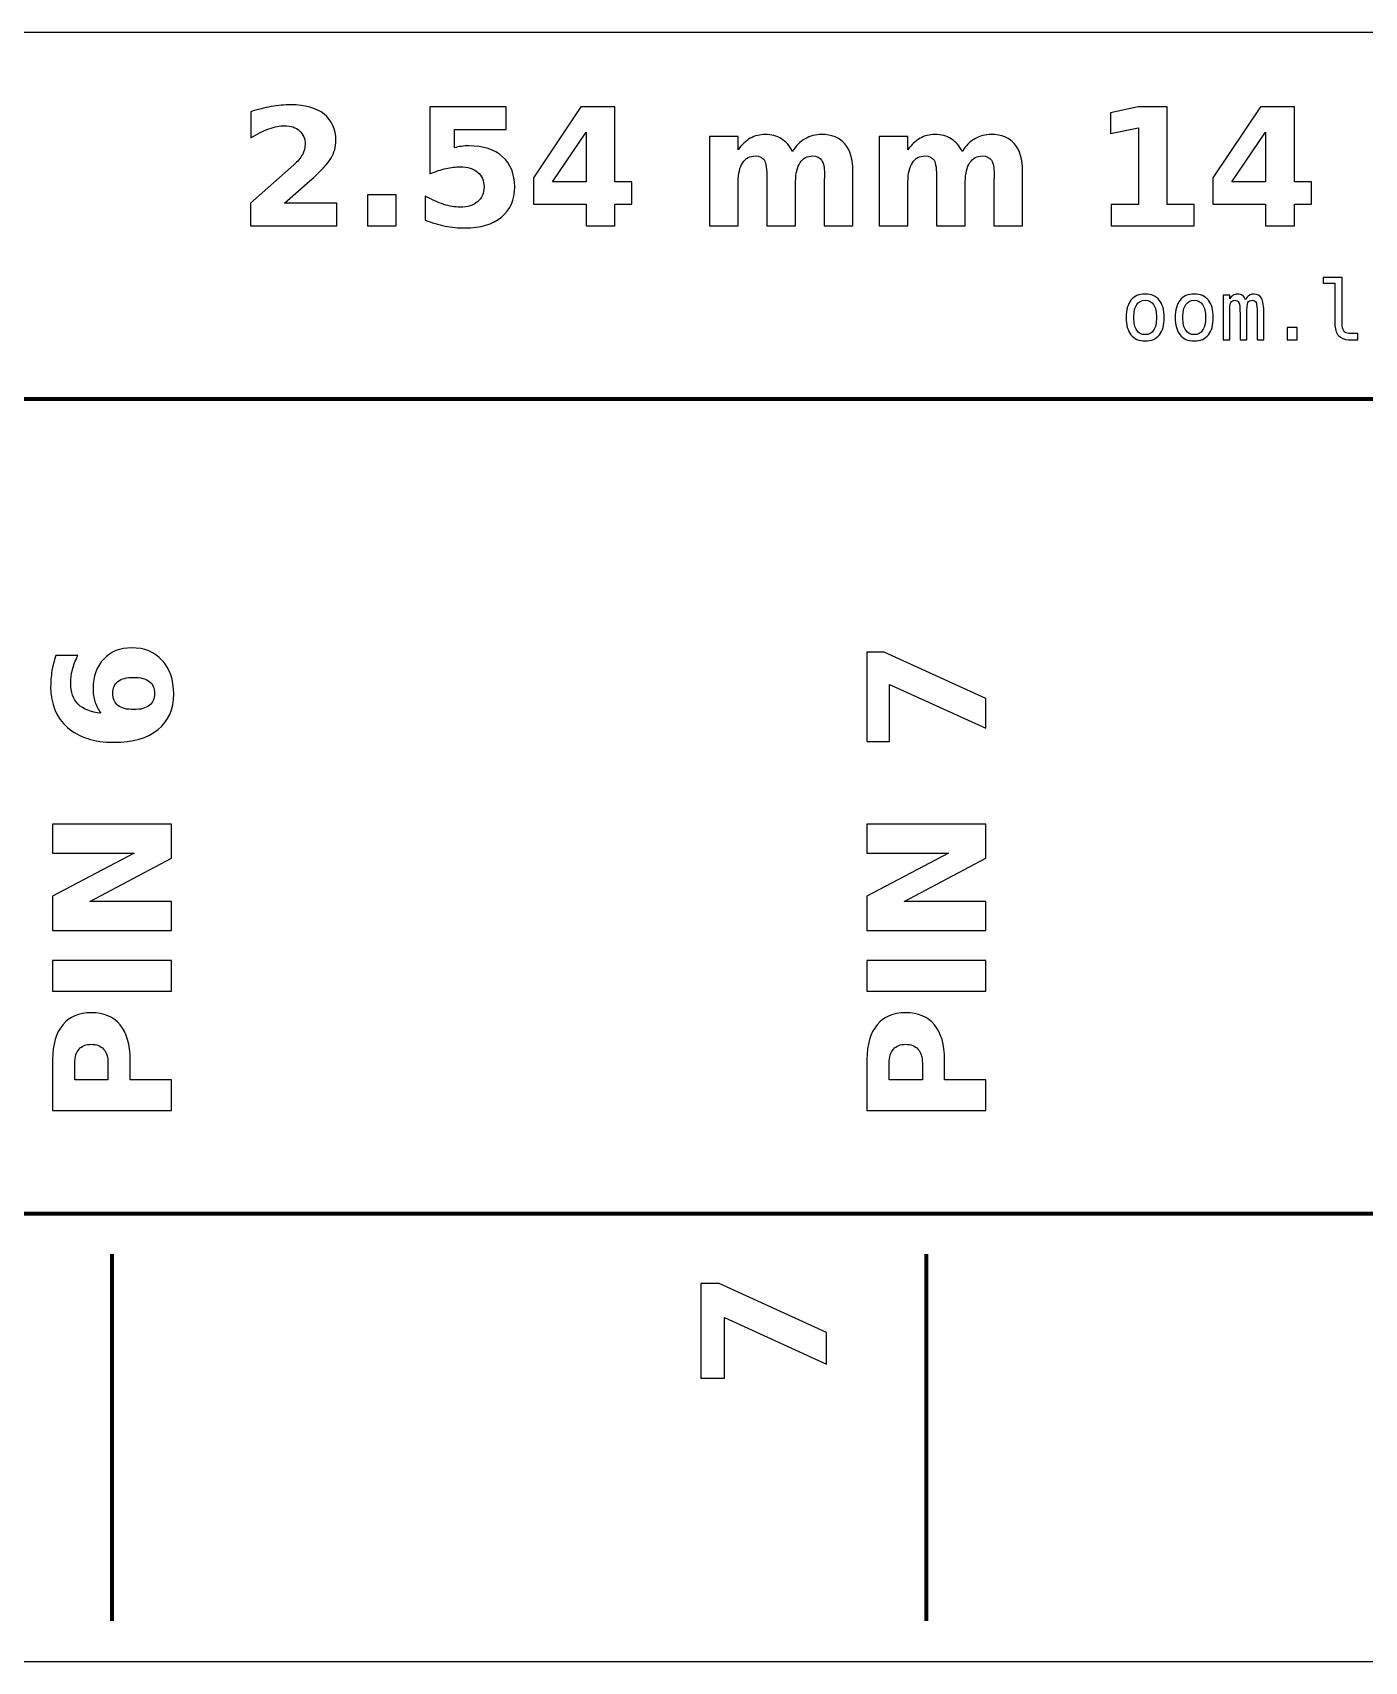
# Model space of a CAD drawing. Header units: centimetres. Extents: x -17.5 to -3.5, y -15.8 to -13.8.
# Drawn here: x -12.135 to -10.5, y -15.85 to -13.85 of the extents above; entities that cross this region are included whole.
import ezdxf

# ---------------------------------------------------------------- set-up
doc = ezdxf.new("R2010")
doc.units = ezdxf.units.CM
doc.header["$MEASUREMENT"] = 0
doc.layers.add('Layer 1', color=7, linetype='Continuous')

msp = doc.modelspace()

# ---------------------------------------------------------------- linework, layer by layer
at = {"layer": 'Layer 1', "color": 7}
msp.add_open_spline([(-17.5, -13.85), (-17.5, -13.85), (-3.5, -13.85), (-3.5, -13.85), (-3.5, -13.85), (-3.5, -13.85), (-3.5, -15.85), (-3.5, -15.85), (-3.5, -15.85), (-3.5, -15.85), (-17.5, -15.85), (-17.5, -15.85), (-17.5, -15.85), (-17.5, -15.85), (-17.5, -13.85), (-17.5, -13.85)], degree=3, knots=[0, 0, 0, 0, 0.25, 0.25, 0.25, 0.25, 0.5, 0.5, 0.5, 0.5, 0.75, 0.75, 0.75, 0.75, 1, 1, 1, 1], dxfattribs=at)
at = {"layer": 'Layer 1', "color": 250}
for points, knots in [([(-11.82584, -14.05948), (-11.82584, -14.05948), (-11.76167, -14.05948), (-11.76167, -14.05948), (-11.76167, -14.05948), (-11.76167, -14.05948), (-11.76167, -14.08711), (-11.76167, -14.08711), (-11.76167, -14.08711), (-11.76167, -14.08711), (-11.86764, -14.08711), (-11.86764, -14.08711), (-11.86764, -14.08711), (-11.86764, -14.08711), (-11.86764, -14.05948), (-11.86764, -14.05948), (-11.86764, -14.05948), (-11.86764, -14.05948), (-11.8144, -14.01251), (-11.8144, -14.01251), (-11.8144, -14.01251), (-11.80964, -14.00821), (-11.80614, -14.00401), (-11.80387, -13.99991), (-11.80387, -13.99991), (-11.80157, -13.99581), (-11.80044, -13.99154), (-11.80044, -13.98711), (-11.80044, -13.98711), (-11.80044, -13.98028), (-11.80274, -13.97478), (-11.80734, -13.97061), (-11.80734, -13.97061), (-11.8119, -13.96644), (-11.818, -13.96438), (-11.82564, -13.96438), (-11.82564, -13.96438), (-11.8315, -13.96438), (-11.8379, -13.96564), (-11.84487, -13.96814), (-11.84487, -13.96814), (-11.85184, -13.97064), (-11.8593, -13.97438), (-11.86724, -13.97931), (-11.86724, -13.97931), (-11.86724, -13.97931), (-11.86724, -13.94728), (-11.86724, -13.94728), (-11.86724, -13.94728), (-11.85877, -13.94448), (-11.8504, -13.94234), (-11.84214, -13.94088), (-11.84214, -13.94088), (-11.83387, -13.93941), (-11.82577, -13.93868), (-11.8178, -13.93868), (-11.8178, -13.93868), (-11.80037, -13.93868), (-11.7868, -13.94251), (-11.77714, -13.95021), (-11.77714, -13.95021), (-11.76747, -13.95788), (-11.76264, -13.96858), (-11.76264, -13.98234), (-11.76264, -13.98234), (-11.76264, -13.99028), (-11.7647, -13.99768), (-11.7688, -14.00454), (-11.7688, -14.00454), (-11.7729, -14.01141), (-11.78154, -14.02061), (-11.79467, -14.03214), (-11.79467, -14.03214), (-11.79467, -14.03214), (-11.82584, -14.05948), (-11.82584, -14.05948)], [0, 0, 0, 0, 0.0526316, 0.0526316, 0.0526316, 0.0526316, 0.1052632, 0.1052632, 0.1052632, 0.1052632, 0.1578947, 0.1578947, 0.1578947, 0.1578947, 0.2105263, 0.2105263, 0.2105263, 0.2105263, 0.2631579, 0.2631579, 0.2631579, 0.2631579, 0.3157895, 0.3157895, 0.3157895, 0.3157895, 0.3684211, 0.3684211, 0.3684211, 0.3684211, 0.4210526, 0.4210526, 0.4210526, 0.4210526, 0.4736842, 0.4736842, 0.4736842, 0.4736842, 0.5263158, 0.5263158, 0.5263158, 0.5263158, 0.5789474, 0.5789474, 0.5789474, 0.5789474, 0.6315789, 0.6315789, 0.6315789, 0.6315789, 0.6842105, 0.6842105, 0.6842105, 0.6842105, 0.7368421, 0.7368421, 0.7368421, 0.7368421, 0.7894737, 0.7894737, 0.7894737, 0.7894737, 0.8421053, 0.8421053, 0.8421053, 0.8421053, 0.8947368, 0.8947368, 0.8947368, 0.8947368, 0.9473684, 0.9473684, 0.9473684, 0.9473684, 1, 1, 1, 1]), ([(-11.64713, -13.94131), (-11.64713, -13.94131), (-11.55366, -13.94131), (-11.55366, -13.94131), (-11.55366, -13.94131), (-11.55366, -13.94131), (-11.55366, -13.96894), (-11.55366, -13.96894), (-11.55366, -13.96894), (-11.55366, -13.96894), (-11.61716, -13.96894), (-11.61716, -13.96894), (-11.61716, -13.96894), (-11.61716, -13.96894), (-11.61716, -13.99151), (-11.61716, -13.99151), (-11.61716, -13.99151), (-11.6143, -13.99074), (-11.61143, -13.99014), (-11.60853, -13.98971), (-11.60853, -13.98971), (-11.60563, -13.98928), (-11.6026, -13.98908), (-11.5995, -13.98908), (-11.5995, -13.98908), (-11.5817, -13.98908), (-11.56786, -13.99351), (-11.55796, -14.00241), (-11.55796, -14.00241), (-11.54806, -14.01128), (-11.54313, -14.02368), (-11.54313, -14.03954), (-11.54313, -14.03954), (-11.54313, -14.05531), (-11.54853, -14.06764), (-11.5593, -14.07658), (-11.5593, -14.07658), (-11.57006, -14.08548), (-11.58503, -14.08994), (-11.60416, -14.08994), (-11.60416, -14.08994), (-11.61243, -14.08994), (-11.62063, -14.08914), (-11.62873, -14.08754), (-11.62873, -14.08754), (-11.63683, -14.08594), (-11.6449, -14.08354), (-11.6529, -14.08028), (-11.6529, -14.08028), (-11.6529, -14.08028), (-11.6529, -14.05068), (-11.6529, -14.05068), (-11.6529, -14.05068), (-11.64496, -14.05524), (-11.63743, -14.05864), (-11.6303, -14.06091), (-11.6303, -14.06091), (-11.62316, -14.06321), (-11.61643, -14.06434), (-11.61013, -14.06434), (-11.61013, -14.06434), (-11.601, -14.06434), (-11.59383, -14.06211), (-11.5886, -14.05764), (-11.5886, -14.05764), (-11.58336, -14.05321), (-11.58073, -14.04718), (-11.58073, -14.03954), (-11.58073, -14.03954), (-11.58073, -14.03188), (-11.58336, -14.02584), (-11.5886, -14.02141), (-11.5886, -14.02141), (-11.59383, -14.01698), (-11.601, -14.01478), (-11.61013, -14.01478), (-11.61013, -14.01478), (-11.61553, -14.01478), (-11.6213, -14.01548), (-11.6274, -14.01688), (-11.6274, -14.01688), (-11.63353, -14.01828), (-11.6401, -14.02044), (-11.64713, -14.02338), (-11.64713, -14.02338), (-11.64713, -14.02338), (-11.64713, -13.94131), (-11.64713, -13.94131)], [0, 0, 0, 0, 0.0454545, 0.0454545, 0.0454545, 0.0454545, 0.0909091, 0.0909091, 0.0909091, 0.0909091, 0.1363636, 0.1363636, 0.1363636, 0.1363636, 0.1818182, 0.1818182, 0.1818182, 0.1818182, 0.2272727, 0.2272727, 0.2272727, 0.2272727, 0.2727273, 0.2727273, 0.2727273, 0.2727273, 0.3181818, 0.3181818, 0.3181818, 0.3181818, 0.3636364, 0.3636364, 0.3636364, 0.3636364, 0.4090909, 0.4090909, 0.4090909, 0.4090909, 0.4545455, 0.4545455, 0.4545455, 0.4545455, 0.5, 0.5, 0.5, 0.5, 0.5454545, 0.5454545, 0.5454545, 0.5454545, 0.5909091, 0.5909091, 0.5909091, 0.5909091, 0.6363636, 0.6363636, 0.6363636, 0.6363636, 0.6818182, 0.6818182, 0.6818182, 0.6818182, 0.7272727, 0.7272727, 0.7272727, 0.7272727, 0.7727273, 0.7727273, 0.7727273, 0.7727273, 0.8181818, 0.8181818, 0.8181818, 0.8181818, 0.8636364, 0.8636364, 0.8636364, 0.8636364, 0.9090909, 0.9090909, 0.9090909, 0.9090909, 0.9545455, 0.9545455, 0.9545455, 0.9545455, 1, 1, 1, 1]), ([(-11.46176, -13.94131), (-11.46176, -13.94131), (-11.41996, -13.94131), (-11.41996, -13.94131), (-11.41996, -13.94131), (-11.41996, -13.94131), (-11.41996, -14.03331), (-11.41996, -14.03331), (-11.41996, -14.03331), (-11.41996, -14.03331), (-11.39916, -14.03331), (-11.39916, -14.03331), (-11.39916, -14.03331), (-11.39916, -14.03331), (-11.39916, -14.06054), (-11.39916, -14.06054), (-11.39916, -14.06054), (-11.39916, -14.06054), (-11.41996, -14.06054), (-11.41996, -14.06054), (-11.41996, -14.06054), (-11.41996, -14.06054), (-11.41996, -14.08711), (-11.41996, -14.08711), (-11.41996, -14.08711), (-11.41996, -14.08711), (-11.45549, -14.08711), (-11.45549, -14.08711), (-11.45549, -14.08711), (-11.45549, -14.08711), (-11.45549, -14.06054), (-11.45549, -14.06054), (-11.45549, -14.06054), (-11.45549, -14.06054), (-11.52016, -14.06054), (-11.52016, -14.06054), (-11.52016, -14.06054), (-11.52016, -14.06054), (-11.52016, -14.02831), (-11.52016, -14.02831), (-11.52016, -14.02831), (-11.52016, -14.02831), (-11.46176, -13.94131), (-11.46176, -13.94131)], [0, 0, 0, 0, 0.0909091, 0.0909091, 0.0909091, 0.0909091, 0.1818182, 0.1818182, 0.1818182, 0.1818182, 0.2727273, 0.2727273, 0.2727273, 0.2727273, 0.3636364, 0.3636364, 0.3636364, 0.3636364, 0.4545455, 0.4545455, 0.4545455, 0.4545455, 0.5454545, 0.5454545, 0.5454545, 0.5454545, 0.6363636, 0.6363636, 0.6363636, 0.6363636, 0.7272727, 0.7272727, 0.7272727, 0.7272727, 0.8181818, 0.8181818, 0.8181818, 0.8181818, 0.9090909, 0.9090909, 0.9090909, 0.9090909, 1, 1, 1, 1]), ([(-10.8105, -14.06114), (-10.8105, -14.06114), (-10.7773, -14.06114), (-10.7773, -14.06114), (-10.7773, -14.06114), (-10.7773, -14.06114), (-10.7773, -13.96691), (-10.7773, -13.96691), (-10.7773, -13.96691), (-10.7773, -13.96691), (-10.81136, -13.97394), (-10.81136, -13.97394), (-10.81136, -13.97394), (-10.81136, -13.97394), (-10.81136, -13.94834), (-10.81136, -13.94834), (-10.81136, -13.94834), (-10.81136, -13.94834), (-10.7775, -13.94131), (-10.7775, -13.94131), (-10.7775, -13.94131), (-10.7775, -13.94131), (-10.74176, -13.94131), (-10.74176, -13.94131), (-10.74176, -13.94131), (-10.74176, -13.94131), (-10.74176, -14.06114), (-10.74176, -14.06114), (-10.74176, -14.06114), (-10.74176, -14.06114), (-10.70856, -14.06114), (-10.70856, -14.06114), (-10.70856, -14.06114), (-10.70856, -14.06114), (-10.70856, -14.08711), (-10.70856, -14.08711), (-10.70856, -14.08711), (-10.70856, -14.08711), (-10.8105, -14.08711), (-10.8105, -14.08711), (-10.8105, -14.08711), (-10.8105, -14.08711), (-10.8105, -14.06114), (-10.8105, -14.06114)], [0, 0, 0, 0, 0.0909091, 0.0909091, 0.0909091, 0.0909091, 0.1818182, 0.1818182, 0.1818182, 0.1818182, 0.2727273, 0.2727273, 0.2727273, 0.2727273, 0.3636364, 0.3636364, 0.3636364, 0.3636364, 0.4545455, 0.4545455, 0.4545455, 0.4545455, 0.5454545, 0.5454545, 0.5454545, 0.5454545, 0.6363636, 0.6363636, 0.6363636, 0.6363636, 0.7272727, 0.7272727, 0.7272727, 0.7272727, 0.8181818, 0.8181818, 0.8181818, 0.8181818, 0.9090909, 0.9090909, 0.9090909, 0.9090909, 1, 1, 1, 1]), ([(-10.62736, -13.94131), (-10.62736, -13.94131), (-10.58556, -13.94131), (-10.58556, -13.94131), (-10.58556, -13.94131), (-10.58556, -13.94131), (-10.58556, -14.03331), (-10.58556, -14.03331), (-10.58556, -14.03331), (-10.58556, -14.03331), (-10.56476, -14.03331), (-10.56476, -14.03331), (-10.56476, -14.03331), (-10.56476, -14.03331), (-10.56476, -14.06054), (-10.56476, -14.06054), (-10.56476, -14.06054), (-10.56476, -14.06054), (-10.58556, -14.06054), (-10.58556, -14.06054), (-10.58556, -14.06054), (-10.58556, -14.06054), (-10.58556, -14.08711), (-10.58556, -14.08711), (-10.58556, -14.08711), (-10.58556, -14.08711), (-10.62109, -14.08711), (-10.62109, -14.08711), (-10.62109, -14.08711), (-10.62109, -14.08711), (-10.62109, -14.06054), (-10.62109, -14.06054), (-10.62109, -14.06054), (-10.62109, -14.06054), (-10.68576, -14.06054), (-10.68576, -14.06054), (-10.68576, -14.06054), (-10.68576, -14.06054), (-10.68576, -14.02831), (-10.68576, -14.02831), (-10.68576, -14.02831), (-10.68576, -14.02831), (-10.62736, -13.94131), (-10.62736, -13.94131)], [0, 0, 0, 0, 0.0909091, 0.0909091, 0.0909091, 0.0909091, 0.1818182, 0.1818182, 0.1818182, 0.1818182, 0.2727273, 0.2727273, 0.2727273, 0.2727273, 0.3636364, 0.3636364, 0.3636364, 0.3636364, 0.4545455, 0.4545455, 0.4545455, 0.4545455, 0.5454545, 0.5454545, 0.5454545, 0.5454545, 0.6363636, 0.6363636, 0.6363636, 0.6363636, 0.7272727, 0.7272727, 0.7272727, 0.7272727, 0.8181818, 0.8181818, 0.8181818, 0.8181818, 0.9090909, 0.9090909, 0.9090909, 0.9090909, 1, 1, 1, 1]), ([(-11.45549, -13.97228), (-11.45549, -13.97228), (-11.49673, -14.03331), (-11.49673, -14.03331), (-11.49673, -14.03331), (-11.49673, -14.03331), (-11.45549, -14.03331), (-11.45549, -14.03331), (-11.45549, -14.03331), (-11.45549, -14.03331), (-11.45549, -13.97228), (-11.45549, -13.97228)], [0, 0, 0, 0, 0.3333333, 0.3333333, 0.3333333, 0.3333333, 0.6666667, 0.6666667, 0.6666667, 0.6666667, 1, 1, 1, 1]), ([(-11.20219, -13.99591), (-11.19776, -13.98914), (-11.19253, -13.98398), (-11.18643, -13.98044), (-11.18643, -13.98044), (-11.18033, -13.97688), (-11.17366, -13.97511), (-11.16636, -13.97511), (-11.16636, -13.97511), (-11.15379, -13.97511), (-11.14423, -13.97898), (-11.13766, -13.98674), (-11.13766, -13.98674), (-11.13109, -13.99448), (-11.12779, -14.00574), (-11.12779, -14.02051), (-11.12779, -14.02051), (-11.12779, -14.02051), (-11.12779, -14.08711), (-11.12779, -14.08711), (-11.12779, -14.08711), (-11.12779, -14.08711), (-11.16296, -14.08711), (-11.16296, -14.08711), (-11.16296, -14.08711), (-11.16296, -14.08711), (-11.16296, -14.03008), (-11.16296, -14.03008), (-11.16296, -14.03008), (-11.16289, -14.02924), (-11.16286, -14.02838), (-11.16283, -14.02744), (-11.16283, -14.02744), (-11.16279, -14.02654), (-11.16276, -14.02524), (-11.16276, -14.02354), (-11.16276, -14.02354), (-11.16276, -14.01581), (-11.16389, -14.01018), (-11.16619, -14.00671), (-11.16619, -14.00671), (-11.16846, -14.00321), (-11.17213, -14.00148), (-11.17719, -14.00148), (-11.17719, -14.00148), (-11.18386, -14.00148), (-11.18896, -14.00421), (-11.19259, -14.00968), (-11.19259, -14.00968), (-11.19619, -14.01514), (-11.19806, -14.02304), (-11.19819, -14.03341), (-11.19819, -14.03341), (-11.19819, -14.03341), (-11.19819, -14.08711), (-11.19819, -14.08711), (-11.19819, -14.08711), (-11.19819, -14.08711), (-11.23336, -14.08711), (-11.23336, -14.08711), (-11.23336, -14.08711), (-11.23336, -14.08711), (-11.23336, -14.03008), (-11.23336, -14.03008), (-11.23336, -14.03008), (-11.23336, -14.01798), (-11.23439, -14.01018), (-11.23649, -14.00671), (-11.23649, -14.00671), (-11.23856, -14.00321), (-11.24226, -14.00148), (-11.24759, -14.00148), (-11.24759, -14.00148), (-11.25433, -14.00148), (-11.25949, -14.00424), (-11.26313, -14.00974), (-11.26313, -14.00974), (-11.26676, -14.01524), (-11.26859, -14.02308), (-11.26859, -14.03331), (-11.26859, -14.03331), (-11.26859, -14.03331), (-11.26859, -14.08711), (-11.26859, -14.08711), (-11.26859, -14.08711), (-11.26859, -14.08711), (-11.30376, -14.08711), (-11.30376, -14.08711), (-11.30376, -14.08711), (-11.30376, -14.08711), (-11.30376, -13.97774), (-11.30376, -13.97774), (-11.30376, -13.97774), (-11.30376, -13.97774), (-11.26859, -13.97774), (-11.26859, -13.97774), (-11.26859, -13.97774), (-11.26859, -13.97774), (-11.26859, -13.99378), (-11.26859, -13.99378), (-11.26859, -13.99378), (-11.26429, -13.98758), (-11.25936, -13.98294), (-11.25379, -13.97981), (-11.25379, -13.97981), (-11.24823, -13.97668), (-11.24209, -13.97511), (-11.23539, -13.97511), (-11.23539, -13.97511), (-11.22786, -13.97511), (-11.22116, -13.97694), (-11.21539, -13.98058), (-11.21539, -13.98058), (-11.20959, -13.98424), (-11.20519, -13.98934), (-11.20219, -13.99591)], [0, 0, 0, 0, 0.0344828, 0.0344828, 0.0344828, 0.0344828, 0.0689655, 0.0689655, 0.0689655, 0.0689655, 0.1034483, 0.1034483, 0.1034483, 0.1034483, 0.137931, 0.137931, 0.137931, 0.137931, 0.1724138, 0.1724138, 0.1724138, 0.1724138, 0.2068966, 0.2068966, 0.2068966, 0.2068966, 0.2413793, 0.2413793, 0.2413793, 0.2413793, 0.2758621, 0.2758621, 0.2758621, 0.2758621, 0.3103448, 0.3103448, 0.3103448, 0.3103448, 0.3448276, 0.3448276, 0.3448276, 0.3448276, 0.3793103, 0.3793103, 0.3793103, 0.3793103, 0.4137931, 0.4137931, 0.4137931, 0.4137931, 0.4482759, 0.4482759, 0.4482759, 0.4482759, 0.4827586, 0.4827586, 0.4827586, 0.4827586, 0.5172414, 0.5172414, 0.5172414, 0.5172414, 0.5517241, 0.5517241, 0.5517241, 0.5517241, 0.5862069, 0.5862069, 0.5862069, 0.5862069, 0.6206897, 0.6206897, 0.6206897, 0.6206897, 0.6551724, 0.6551724, 0.6551724, 0.6551724, 0.6896552, 0.6896552, 0.6896552, 0.6896552, 0.7241379, 0.7241379, 0.7241379, 0.7241379, 0.7586207, 0.7586207, 0.7586207, 0.7586207, 0.7931034, 0.7931034, 0.7931034, 0.7931034, 0.8275862, 0.8275862, 0.8275862, 0.8275862, 0.862069, 0.862069, 0.862069, 0.862069, 0.8965517, 0.8965517, 0.8965517, 0.8965517, 0.9310345, 0.9310345, 0.9310345, 0.9310345, 0.9655172, 0.9655172, 0.9655172, 0.9655172, 1, 1, 1, 1]), ([(-10.99379, -13.99591), (-10.98936, -13.98914), (-10.98413, -13.98398), (-10.97803, -13.98044), (-10.97803, -13.98044), (-10.97193, -13.97688), (-10.96526, -13.97511), (-10.95796, -13.97511), (-10.95796, -13.97511), (-10.94539, -13.97511), (-10.93583, -13.97898), (-10.92926, -13.98674), (-10.92926, -13.98674), (-10.92269, -13.99448), (-10.91939, -14.00574), (-10.91939, -14.02051), (-10.91939, -14.02051), (-10.91939, -14.02051), (-10.91939, -14.08711), (-10.91939, -14.08711), (-10.91939, -14.08711), (-10.91939, -14.08711), (-10.95456, -14.08711), (-10.95456, -14.08711), (-10.95456, -14.08711), (-10.95456, -14.08711), (-10.95456, -14.03008), (-10.95456, -14.03008), (-10.95456, -14.03008), (-10.95449, -14.02924), (-10.95446, -14.02838), (-10.95443, -14.02744), (-10.95443, -14.02744), (-10.95439, -14.02654), (-10.95436, -14.02524), (-10.95436, -14.02354), (-10.95436, -14.02354), (-10.95436, -14.01581), (-10.95549, -14.01018), (-10.95779, -14.00671), (-10.95779, -14.00671), (-10.96006, -14.00321), (-10.96373, -14.00148), (-10.96879, -14.00148), (-10.96879, -14.00148), (-10.97546, -14.00148), (-10.98056, -14.00421), (-10.98419, -14.00968), (-10.98419, -14.00968), (-10.98779, -14.01514), (-10.98966, -14.02304), (-10.98979, -14.03341), (-10.98979, -14.03341), (-10.98979, -14.03341), (-10.98979, -14.08711), (-10.98979, -14.08711), (-10.98979, -14.08711), (-10.98979, -14.08711), (-11.02496, -14.08711), (-11.02496, -14.08711), (-11.02496, -14.08711), (-11.02496, -14.08711), (-11.02496, -14.03008), (-11.02496, -14.03008), (-11.02496, -14.03008), (-11.02496, -14.01798), (-11.02599, -14.01018), (-11.02809, -14.00671), (-11.02809, -14.00671), (-11.03016, -14.00321), (-11.03386, -14.00148), (-11.03919, -14.00148), (-11.03919, -14.00148), (-11.04593, -14.00148), (-11.05109, -14.00424), (-11.05473, -14.00974), (-11.05473, -14.00974), (-11.05836, -14.01524), (-11.06019, -14.02308), (-11.06019, -14.03331), (-11.06019, -14.03331), (-11.06019, -14.03331), (-11.06019, -14.08711), (-11.06019, -14.08711), (-11.06019, -14.08711), (-11.06019, -14.08711), (-11.09536, -14.08711), (-11.09536, -14.08711), (-11.09536, -14.08711), (-11.09536, -14.08711), (-11.09536, -13.97774), (-11.09536, -13.97774), (-11.09536, -13.97774), (-11.09536, -13.97774), (-11.06019, -13.97774), (-11.06019, -13.97774), (-11.06019, -13.97774), (-11.06019, -13.97774), (-11.06019, -13.99378), (-11.06019, -13.99378), (-11.06019, -13.99378), (-11.05589, -13.98758), (-11.05096, -13.98294), (-11.04539, -13.97981), (-11.04539, -13.97981), (-11.03983, -13.97668), (-11.03369, -13.97511), (-11.02699, -13.97511), (-11.02699, -13.97511), (-11.01946, -13.97511), (-11.01276, -13.97694), (-11.00699, -13.98058), (-11.00699, -13.98058), (-11.00119, -13.98424), (-10.99679, -13.98934), (-10.99379, -13.99591)], [0, 0, 0, 0, 0.0344828, 0.0344828, 0.0344828, 0.0344828, 0.0689655, 0.0689655, 0.0689655, 0.0689655, 0.1034483, 0.1034483, 0.1034483, 0.1034483, 0.137931, 0.137931, 0.137931, 0.137931, 0.1724138, 0.1724138, 0.1724138, 0.1724138, 0.2068966, 0.2068966, 0.2068966, 0.2068966, 0.2413793, 0.2413793, 0.2413793, 0.2413793, 0.2758621, 0.2758621, 0.2758621, 0.2758621, 0.3103448, 0.3103448, 0.3103448, 0.3103448, 0.3448276, 0.3448276, 0.3448276, 0.3448276, 0.3793103, 0.3793103, 0.3793103, 0.3793103, 0.4137931, 0.4137931, 0.4137931, 0.4137931, 0.4482759, 0.4482759, 0.4482759, 0.4482759, 0.4827586, 0.4827586, 0.4827586, 0.4827586, 0.5172414, 0.5172414, 0.5172414, 0.5172414, 0.5517241, 0.5517241, 0.5517241, 0.5517241, 0.5862069, 0.5862069, 0.5862069, 0.5862069, 0.6206897, 0.6206897, 0.6206897, 0.6206897, 0.6551724, 0.6551724, 0.6551724, 0.6551724, 0.6896552, 0.6896552, 0.6896552, 0.6896552, 0.7241379, 0.7241379, 0.7241379, 0.7241379, 0.7586207, 0.7586207, 0.7586207, 0.7586207, 0.7931034, 0.7931034, 0.7931034, 0.7931034, 0.8275862, 0.8275862, 0.8275862, 0.8275862, 0.862069, 0.862069, 0.862069, 0.862069, 0.8965517, 0.8965517, 0.8965517, 0.8965517, 0.9310345, 0.9310345, 0.9310345, 0.9310345, 0.9655172, 0.9655172, 0.9655172, 0.9655172, 1, 1, 1, 1]), ([(-10.62109, -13.97228), (-10.62109, -13.97228), (-10.66233, -14.03331), (-10.66233, -14.03331), (-10.66233, -14.03331), (-10.66233, -14.03331), (-10.62109, -14.03331), (-10.62109, -14.03331), (-10.62109, -14.03331), (-10.62109, -14.03331), (-10.62109, -13.97228), (-10.62109, -13.97228)], [0, 0, 0, 0, 0.3333333, 0.3333333, 0.3333333, 0.3333333, 0.6666667, 0.6666667, 0.6666667, 0.6666667, 1, 1, 1, 1]), ([(-11.7239, -14.04931), (-11.7239, -14.04931), (-11.68873, -14.04931), (-11.68873, -14.04931), (-11.68873, -14.04931), (-11.68873, -14.04931), (-11.68873, -14.08711), (-11.68873, -14.08711), (-11.68873, -14.08711), (-11.68873, -14.08711), (-11.7239, -14.08711), (-11.7239, -14.08711), (-11.7239, -14.08711), (-11.7239, -14.08711), (-11.7239, -14.04931), (-11.7239, -14.04931)], [0, 0, 0, 0, 0.25, 0.25, 0.25, 0.25, 0.5, 0.5, 0.5, 0.5, 0.75, 0.75, 0.75, 0.75, 1, 1, 1, 1]), ([(-10.52701, -14.20728), (-10.52701, -14.21132), (-10.52628, -14.21435), (-10.52479, -14.2164), (-10.52479, -14.2164), (-10.52331, -14.21845), (-10.52113, -14.21948), (-10.51823, -14.21948), (-10.51823, -14.21948), (-10.51823, -14.21948), (-10.50773, -14.21948), (-10.50773, -14.21948), (-10.50773, -14.21948), (-10.50773, -14.21948), (-10.50773, -14.2271), (-10.50773, -14.2271), (-10.50773, -14.2271), (-10.50773, -14.2271), (-10.51909, -14.2271), (-10.51909, -14.2271), (-10.51909, -14.2271), (-10.52448, -14.2271), (-10.52863, -14.22537), (-10.53158, -14.22192), (-10.53158, -14.22192), (-10.53453, -14.21847), (-10.53599, -14.21358), (-10.53599, -14.20728), (-10.53599, -14.20728), (-10.53599, -14.20728), (-10.53599, -14.15762), (-10.53599, -14.15762), (-10.53599, -14.15762), (-10.53599, -14.15762), (-10.55039, -14.15762), (-10.55039, -14.15762), (-10.55039, -14.15762), (-10.55039, -14.15762), (-10.55039, -14.15058), (-10.55039, -14.15058), (-10.55039, -14.15058), (-10.55039, -14.15058), (-10.52701, -14.15058), (-10.52701, -14.15058), (-10.52701, -14.15058), (-10.52701, -14.15058), (-10.52701, -14.20728), (-10.52701, -14.20728)], [0, 0, 0, 0, 0.0833333, 0.0833333, 0.0833333, 0.0833333, 0.1666667, 0.1666667, 0.1666667, 0.1666667, 0.25, 0.25, 0.25, 0.25, 0.3333333, 0.3333333, 0.3333333, 0.3333333, 0.4166667, 0.4166667, 0.4166667, 0.4166667, 0.5, 0.5, 0.5, 0.5, 0.5833333, 0.5833333, 0.5833333, 0.5833333, 0.6666667, 0.6666667, 0.6666667, 0.6666667, 0.75, 0.75, 0.75, 0.75, 0.8333333, 0.8333333, 0.8333333, 0.8333333, 0.9166667, 0.9166667, 0.9166667, 0.9166667, 1, 1, 1, 1]), ([(-10.76893, -14.1711), (-10.76134, -14.1711), (-10.75554, -14.17355), (-10.75153, -14.17847), (-10.75153, -14.17847), (-10.74751, -14.18338), (-10.74549, -14.1905), (-10.74549, -14.1998), (-10.74549, -14.1998), (-10.74549, -14.20915), (-10.74749, -14.21627), (-10.75149, -14.22117), (-10.75149, -14.22117), (-10.75551, -14.22607), (-10.76131, -14.22852), (-10.76893, -14.22852), (-10.76893, -14.22852), (-10.77653, -14.22852), (-10.78231, -14.22607), (-10.78633, -14.22117), (-10.78633, -14.22117), (-10.79033, -14.21627), (-10.79233, -14.20915), (-10.79233, -14.1998), (-10.79233, -14.1998), (-10.79233, -14.1905), (-10.79033, -14.18338), (-10.78633, -14.17847), (-10.78633, -14.17847), (-10.78231, -14.17355), (-10.77653, -14.1711), (-10.76893, -14.1711)], [0, 0, 0, 0, 0.125, 0.125, 0.125, 0.125, 0.25, 0.25, 0.25, 0.25, 0.375, 0.375, 0.375, 0.375, 0.5, 0.5, 0.5, 0.5, 0.625, 0.625, 0.625, 0.625, 0.75, 0.75, 0.75, 0.75, 0.875, 0.875, 0.875, 0.875, 1, 1, 1, 1]), ([(-10.76893, -14.17872), (-10.77349, -14.17872), (-10.77694, -14.18048), (-10.77929, -14.18403), (-10.77929, -14.18403), (-10.78164, -14.18758), (-10.78281, -14.19285), (-10.78281, -14.1998), (-10.78281, -14.1998), (-10.78281, -14.20673), (-10.78164, -14.21198), (-10.77929, -14.21555), (-10.77929, -14.21555), (-10.77694, -14.21912), (-10.77349, -14.2209), (-10.76893, -14.2209), (-10.76893, -14.2209), (-10.76434, -14.2209), (-10.76088, -14.21912), (-10.75853, -14.21555), (-10.75853, -14.21555), (-10.75618, -14.21198), (-10.75501, -14.20673), (-10.75501, -14.1998), (-10.75501, -14.1998), (-10.75501, -14.19285), (-10.75618, -14.18758), (-10.75853, -14.18403), (-10.75853, -14.18403), (-10.76088, -14.18048), (-10.76434, -14.17872), (-10.76893, -14.17872)], [0, 0, 0, 0, 0.125, 0.125, 0.125, 0.125, 0.25, 0.25, 0.25, 0.25, 0.375, 0.375, 0.375, 0.375, 0.5, 0.5, 0.5, 0.5, 0.625, 0.625, 0.625, 0.625, 0.75, 0.75, 0.75, 0.75, 0.875, 0.875, 0.875, 0.875, 1, 1, 1, 1]), ([(-10.70873, -14.1711), (-10.70114, -14.1711), (-10.69534, -14.17355), (-10.69133, -14.17847), (-10.69133, -14.17847), (-10.68731, -14.18338), (-10.68529, -14.1905), (-10.68529, -14.1998), (-10.68529, -14.1998), (-10.68529, -14.20915), (-10.68729, -14.21627), (-10.69129, -14.22117), (-10.69129, -14.22117), (-10.69531, -14.22607), (-10.70111, -14.22852), (-10.70873, -14.22852), (-10.70873, -14.22852), (-10.71633, -14.22852), (-10.72211, -14.22607), (-10.72613, -14.22117), (-10.72613, -14.22117), (-10.73013, -14.21627), (-10.73213, -14.20915), (-10.73213, -14.1998), (-10.73213, -14.1998), (-10.73213, -14.1905), (-10.73013, -14.18338), (-10.72613, -14.17847), (-10.72613, -14.17847), (-10.72211, -14.17355), (-10.71633, -14.1711), (-10.70873, -14.1711)], [0, 0, 0, 0, 0.125, 0.125, 0.125, 0.125, 0.25, 0.25, 0.25, 0.25, 0.375, 0.375, 0.375, 0.375, 0.5, 0.5, 0.5, 0.5, 0.625, 0.625, 0.625, 0.625, 0.75, 0.75, 0.75, 0.75, 0.875, 0.875, 0.875, 0.875, 1, 1, 1, 1]), ([(-10.70873, -14.17872), (-10.71329, -14.17872), (-10.71674, -14.18048), (-10.71909, -14.18403), (-10.71909, -14.18403), (-10.72144, -14.18758), (-10.72261, -14.19285), (-10.72261, -14.1998), (-10.72261, -14.1998), (-10.72261, -14.20673), (-10.72144, -14.21198), (-10.71909, -14.21555), (-10.71909, -14.21555), (-10.71674, -14.21912), (-10.71329, -14.2209), (-10.70873, -14.2209), (-10.70873, -14.2209), (-10.70414, -14.2209), (-10.70068, -14.21912), (-10.69833, -14.21555), (-10.69833, -14.21555), (-10.69598, -14.21198), (-10.69481, -14.20673), (-10.69481, -14.1998), (-10.69481, -14.1998), (-10.69481, -14.19285), (-10.69598, -14.18758), (-10.69833, -14.18403), (-10.69833, -14.18403), (-10.70068, -14.18048), (-10.70414, -14.17872), (-10.70873, -14.17872)], [0, 0, 0, 0, 0.125, 0.125, 0.125, 0.125, 0.25, 0.25, 0.25, 0.25, 0.375, 0.375, 0.375, 0.375, 0.5, 0.5, 0.5, 0.5, 0.625, 0.625, 0.625, 0.625, 0.75, 0.75, 0.75, 0.75, 0.875, 0.875, 0.875, 0.875, 1, 1, 1, 1]), ([(-10.64561, -14.17798), (-10.64451, -14.17563), (-10.64309, -14.1739), (-10.64138, -14.17278), (-10.64138, -14.17278), (-10.63968, -14.17167), (-10.63761, -14.1711), (-10.63521, -14.1711), (-10.63521, -14.1711), (-10.63081, -14.1711), (-10.62771, -14.1728), (-10.62591, -14.1762), (-10.62591, -14.1762), (-10.62409, -14.1796), (-10.62319, -14.186), (-10.62319, -14.19542), (-10.62319, -14.19542), (-10.62319, -14.19542), (-10.62319, -14.2271), (-10.62319, -14.2271), (-10.62319, -14.2271), (-10.62319, -14.2271), (-10.63139, -14.2271), (-10.63139, -14.2271), (-10.63139, -14.2271), (-10.63139, -14.2271), (-10.63139, -14.1958), (-10.63139, -14.1958), (-10.63139, -14.1958), (-10.63139, -14.18808), (-10.63183, -14.1833), (-10.63269, -14.18142), (-10.63269, -14.18142), (-10.63354, -14.17955), (-10.63513, -14.17862), (-10.63741, -14.17862), (-10.63741, -14.17862), (-10.64001, -14.17862), (-10.64179, -14.17962), (-10.64276, -14.18162), (-10.64276, -14.18162), (-10.64371, -14.18362), (-10.64419, -14.18835), (-10.64419, -14.1958), (-10.64419, -14.1958), (-10.64419, -14.1958), (-10.64419, -14.2271), (-10.64419, -14.2271), (-10.64419, -14.2271), (-10.64419, -14.2271), (-10.65239, -14.2271), (-10.65239, -14.2271), (-10.65239, -14.2271), (-10.65239, -14.2271), (-10.65239, -14.1958), (-10.65239, -14.1958), (-10.65239, -14.1958), (-10.65239, -14.18798), (-10.65286, -14.18317), (-10.65379, -14.18135), (-10.65379, -14.18135), (-10.65471, -14.17953), (-10.65638, -14.17862), (-10.65879, -14.17862), (-10.65879, -14.17862), (-10.66118, -14.17862), (-10.66283, -14.17962), (-10.66374, -14.18162), (-10.66374, -14.18162), (-10.66468, -14.18362), (-10.66514, -14.18835), (-10.66514, -14.1958), (-10.66514, -14.1958), (-10.66514, -14.1958), (-10.66514, -14.2271), (-10.66514, -14.2271), (-10.66514, -14.2271), (-10.66514, -14.2271), (-10.67329, -14.2271), (-10.67329, -14.2271), (-10.67329, -14.2271), (-10.67329, -14.2271), (-10.67329, -14.17242), (-10.67329, -14.17242), (-10.67329, -14.17242), (-10.67329, -14.17242), (-10.66514, -14.17242), (-10.66514, -14.17242), (-10.66514, -14.17242), (-10.66514, -14.17242), (-10.66514, -14.1771), (-10.66514, -14.1771), (-10.66514, -14.1771), (-10.66408, -14.17515), (-10.66273, -14.17367), (-10.66111, -14.17263), (-10.66111, -14.17263), (-10.65951, -14.17162), (-10.65768, -14.1711), (-10.65563, -14.1711), (-10.65563, -14.1711), (-10.65314, -14.1711), (-10.65109, -14.17167), (-10.64944, -14.1728), (-10.64944, -14.1728), (-10.64779, -14.17395), (-10.64653, -14.17567), (-10.64561, -14.17798)], [0, 0, 0, 0, 0.037037, 0.037037, 0.037037, 0.037037, 0.0740741, 0.0740741, 0.0740741, 0.0740741, 0.1111111, 0.1111111, 0.1111111, 0.1111111, 0.1481481, 0.1481481, 0.1481481, 0.1481481, 0.1851852, 0.1851852, 0.1851852, 0.1851852, 0.2222222, 0.2222222, 0.2222222, 0.2222222, 0.2592593, 0.2592593, 0.2592593, 0.2592593, 0.2962963, 0.2962963, 0.2962963, 0.2962963, 0.3333333, 0.3333333, 0.3333333, 0.3333333, 0.3703704, 0.3703704, 0.3703704, 0.3703704, 0.4074074, 0.4074074, 0.4074074, 0.4074074, 0.4444444, 0.4444444, 0.4444444, 0.4444444, 0.4814815, 0.4814815, 0.4814815, 0.4814815, 0.5185185, 0.5185185, 0.5185185, 0.5185185, 0.5555556, 0.5555556, 0.5555556, 0.5555556, 0.5925926, 0.5925926, 0.5925926, 0.5925926, 0.6296296, 0.6296296, 0.6296296, 0.6296296, 0.6666667, 0.6666667, 0.6666667, 0.6666667, 0.7037037, 0.7037037, 0.7037037, 0.7037037, 0.7407407, 0.7407407, 0.7407407, 0.7407407, 0.7777778, 0.7777778, 0.7777778, 0.7777778, 0.8148148, 0.8148148, 0.8148148, 0.8148148, 0.8518519, 0.8518519, 0.8518519, 0.8518519, 0.8888889, 0.8888889, 0.8888889, 0.8888889, 0.9259259, 0.9259259, 0.9259259, 0.9259259, 0.962963, 0.962963, 0.962963, 0.962963, 1, 1, 1, 1]), ([(-10.59453, -14.2122), (-10.59453, -14.2122), (-10.58223, -14.2122), (-10.58223, -14.2122), (-10.58223, -14.2122), (-10.58223, -14.2122), (-10.58223, -14.2271), (-10.58223, -14.2271), (-10.58223, -14.2271), (-10.58223, -14.2271), (-10.59453, -14.2271), (-10.59453, -14.2271), (-10.59453, -14.2271), (-10.59453, -14.2271), (-10.59453, -14.2122), (-10.59453, -14.2122)], [0, 0, 0, 0, 0.25, 0.25, 0.25, 0.25, 0.5, 0.5, 0.5, 0.5, 0.75, 0.75, 0.75, 0.75, 1, 1, 1, 1]), ([(-12.1067, -14.61505), (-12.1067, -14.61505), (-12.07973, -14.61505), (-12.07973, -14.61505), (-12.07973, -14.61505), (-12.08267, -14.62125), (-12.08483, -14.62705), (-12.08623, -14.63251), (-12.08623, -14.63251), (-12.08763, -14.63798), (-12.08833, -14.64335), (-12.08833, -14.64855), (-12.08833, -14.64855), (-12.08833, -14.65975), (-12.08523, -14.66845), (-12.079, -14.67471), (-12.079, -14.67471), (-12.0728, -14.68095), (-12.06357, -14.68461), (-12.05133, -14.68565), (-12.05133, -14.68565), (-12.0545, -14.68135), (-12.0569, -14.67668), (-12.0585, -14.67168), (-12.0585, -14.67168), (-12.0601, -14.66668), (-12.0609, -14.66121), (-12.0609, -14.65528), (-12.0609, -14.65528), (-12.0609, -14.64038), (-12.05653, -14.62835), (-12.0478, -14.61921), (-12.0478, -14.61921), (-12.0391, -14.61005), (-12.02767, -14.60548), (-12.01353, -14.60548), (-12.01353, -14.60548), (-11.9979, -14.60548), (-11.9854, -14.61058), (-11.97597, -14.62081), (-11.97597, -14.62081), (-11.96657, -14.63101), (-11.96187, -14.64475), (-11.96187, -14.66191), (-11.96187, -14.66191), (-11.96187, -14.68085), (-11.96827, -14.69551), (-11.98107, -14.70591), (-11.98107, -14.70591), (-11.99383, -14.71628), (-12.012, -14.72148), (-12.0355, -14.72148), (-12.0355, -14.72148), (-12.05957, -14.72148), (-12.0785, -14.71541), (-12.09227, -14.70328), (-12.09227, -14.70328), (-12.10603, -14.69111), (-12.11293, -14.67448), (-12.11293, -14.65331), (-12.11293, -14.65331), (-12.11293, -14.64661), (-12.1124, -14.64011), (-12.11137, -14.63378), (-12.11137, -14.63378), (-12.11033, -14.62748), (-12.10877, -14.62125), (-12.1067, -14.61505)], [0, 0, 0, 0, 0.0588235, 0.0588235, 0.0588235, 0.0588235, 0.1176471, 0.1176471, 0.1176471, 0.1176471, 0.1764706, 0.1764706, 0.1764706, 0.1764706, 0.2352941, 0.2352941, 0.2352941, 0.2352941, 0.2941176, 0.2941176, 0.2941176, 0.2941176, 0.3529412, 0.3529412, 0.3529412, 0.3529412, 0.4117647, 0.4117647, 0.4117647, 0.4117647, 0.4705882, 0.4705882, 0.4705882, 0.4705882, 0.5294118, 0.5294118, 0.5294118, 0.5294118, 0.5882353, 0.5882353, 0.5882353, 0.5882353, 0.6470588, 0.6470588, 0.6470588, 0.6470588, 0.7058824, 0.7058824, 0.7058824, 0.7058824, 0.7647059, 0.7647059, 0.7647059, 0.7647059, 0.8235294, 0.8235294, 0.8235294, 0.8235294, 0.8823529, 0.8823529, 0.8823529, 0.8823529, 0.9411765, 0.9411765, 0.9411765, 0.9411765, 1, 1, 1, 1]), ([(-11.1105, -14.72051), (-11.1105, -14.72051), (-11.1105, -14.61065), (-11.1105, -14.61065), (-11.1105, -14.61065), (-11.1105, -14.61065), (-11.0893, -14.61065), (-11.0893, -14.61065), (-11.0893, -14.61065), (-11.0893, -14.61065), (-10.9647, -14.66748), (-10.9647, -14.66748), (-10.9647, -14.66748), (-10.9647, -14.66748), (-10.9647, -14.70411), (-10.9647, -14.70411), (-10.9647, -14.70411), (-10.9647, -14.70411), (-11.08287, -14.65028), (-11.08287, -14.65028), (-11.08287, -14.65028), (-11.08287, -14.65028), (-11.08287, -14.72051), (-11.08287, -14.72051), (-11.08287, -14.72051), (-11.08287, -14.72051), (-11.1105, -14.72051), (-11.1105, -14.72051)], [0, 0, 0, 0, 0.1428571, 0.1428571, 0.1428571, 0.1428571, 0.2857143, 0.2857143, 0.2857143, 0.2857143, 0.4285714, 0.4285714, 0.4285714, 0.4285714, 0.5714286, 0.5714286, 0.5714286, 0.5714286, 0.7142857, 0.7142857, 0.7142857, 0.7142857, 0.8571429, 0.8571429, 0.8571429, 0.8571429, 1, 1, 1, 1]), ([(-12.03667, -14.66151), (-12.03667, -14.66811), (-12.03453, -14.67305), (-12.03027, -14.67631), (-12.03027, -14.67631), (-12.026, -14.67961), (-12.0196, -14.68125), (-12.01107, -14.68125), (-12.01107, -14.68125), (-12.00257, -14.68125), (-11.99617, -14.67961), (-11.9919, -14.67631), (-11.9919, -14.67631), (-11.98763, -14.67305), (-11.9855, -14.66811), (-11.9855, -14.66151), (-11.9855, -14.66151), (-11.9855, -14.65488), (-11.98763, -14.64991), (-11.9919, -14.64665), (-11.9919, -14.64665), (-11.99617, -14.64335), (-12.00257, -14.64171), (-12.01107, -14.64171), (-12.01107, -14.64171), (-12.0196, -14.64171), (-12.026, -14.64335), (-12.03027, -14.64665), (-12.03027, -14.64665), (-12.03453, -14.64991), (-12.03667, -14.65488), (-12.03667, -14.66151)], [0, 0, 0, 0, 0.125, 0.125, 0.125, 0.125, 0.25, 0.25, 0.25, 0.25, 0.375, 0.375, 0.375, 0.375, 0.5, 0.5, 0.5, 0.5, 0.625, 0.625, 0.625, 0.625, 0.75, 0.75, 0.75, 0.75, 0.875, 0.875, 0.875, 0.875, 1, 1, 1, 1]), ([(-12.1105, -14.95251), (-12.1105, -14.95251), (-12.1105, -14.91051), (-12.1105, -14.91051), (-12.1105, -14.91051), (-12.1105, -14.91051), (-12.0105, -14.85748), (-12.0105, -14.85748), (-12.0105, -14.85748), (-12.0105, -14.85748), (-12.1105, -14.85748), (-12.1105, -14.85748), (-12.1105, -14.85748), (-12.1105, -14.85748), (-12.1105, -14.82185), (-12.1105, -14.82185), (-12.1105, -14.82185), (-12.1105, -14.82185), (-11.9647, -14.82185), (-11.9647, -14.82185), (-11.9647, -14.82185), (-11.9647, -14.82185), (-11.9647, -14.86385), (-11.9647, -14.86385), (-11.9647, -14.86385), (-11.9647, -14.86385), (-12.0647, -14.91688), (-12.0647, -14.91688), (-12.0647, -14.91688), (-12.0647, -14.91688), (-11.9647, -14.91688), (-11.9647, -14.91688), (-11.9647, -14.91688), (-11.9647, -14.91688), (-11.9647, -14.95251), (-11.9647, -14.95251), (-11.9647, -14.95251), (-11.9647, -14.95251), (-12.1105, -14.95251), (-12.1105, -14.95251)], [0, 0, 0, 0, 0.1, 0.1, 0.1, 0.1, 0.2, 0.2, 0.2, 0.2, 0.3, 0.3, 0.3, 0.3, 0.4, 0.4, 0.4, 0.4, 0.5, 0.5, 0.5, 0.5, 0.6, 0.6, 0.6, 0.6, 0.7, 0.7, 0.7, 0.7, 0.8, 0.8, 0.8, 0.8, 0.9, 0.9, 0.9, 0.9, 1, 1, 1, 1]), ([(-11.1105, -14.95251), (-11.1105, -14.95251), (-11.1105, -14.91051), (-11.1105, -14.91051), (-11.1105, -14.91051), (-11.1105, -14.91051), (-11.0105, -14.85748), (-11.0105, -14.85748), (-11.0105, -14.85748), (-11.0105, -14.85748), (-11.1105, -14.85748), (-11.1105, -14.85748), (-11.1105, -14.85748), (-11.1105, -14.85748), (-11.1105, -14.82185), (-11.1105, -14.82185), (-11.1105, -14.82185), (-11.1105, -14.82185), (-10.9647, -14.82185), (-10.9647, -14.82185), (-10.9647, -14.82185), (-10.9647, -14.82185), (-10.9647, -14.86385), (-10.9647, -14.86385), (-10.9647, -14.86385), (-10.9647, -14.86385), (-11.0647, -14.91688), (-11.0647, -14.91688), (-11.0647, -14.91688), (-11.0647, -14.91688), (-10.9647, -14.91688), (-10.9647, -14.91688), (-10.9647, -14.91688), (-10.9647, -14.91688), (-10.9647, -14.95251), (-10.9647, -14.95251), (-10.9647, -14.95251), (-10.9647, -14.95251), (-11.1105, -14.95251), (-11.1105, -14.95251)], [0, 0, 0, 0, 0.1, 0.1, 0.1, 0.1, 0.2, 0.2, 0.2, 0.2, 0.3, 0.3, 0.3, 0.3, 0.4, 0.4, 0.4, 0.4, 0.5, 0.5, 0.5, 0.5, 0.6, 0.6, 0.6, 0.6, 0.7, 0.7, 0.7, 0.7, 0.8, 0.8, 0.8, 0.8, 0.9, 0.9, 0.9, 0.9, 1, 1, 1, 1]), ([(-12.1105, -15.02691), (-12.1105, -15.02691), (-12.1105, -14.98931), (-12.1105, -14.98931), (-12.1105, -14.98931), (-12.1105, -14.98931), (-11.9647, -14.98931), (-11.9647, -14.98931), (-11.9647, -14.98931), (-11.9647, -14.98931), (-11.9647, -15.02691), (-11.9647, -15.02691), (-11.9647, -15.02691), (-11.9647, -15.02691), (-12.1105, -15.02691), (-12.1105, -15.02691)], [0, 0, 0, 0, 0.25, 0.25, 0.25, 0.25, 0.5, 0.5, 0.5, 0.5, 0.75, 0.75, 0.75, 0.75, 1, 1, 1, 1]), ([(-11.1105, -15.02691), (-11.1105, -15.02691), (-11.1105, -14.98931), (-11.1105, -14.98931), (-11.1105, -14.98931), (-11.1105, -14.98931), (-10.9647, -14.98931), (-10.9647, -14.98931), (-10.9647, -14.98931), (-10.9647, -14.98931), (-10.9647, -15.02691), (-10.9647, -15.02691), (-10.9647, -15.02691), (-10.9647, -15.02691), (-11.1105, -15.02691), (-11.1105, -15.02691)], [0, 0, 0, 0, 0.25, 0.25, 0.25, 0.25, 0.5, 0.5, 0.5, 0.5, 0.75, 0.75, 0.75, 0.75, 1, 1, 1, 1]), ([(-12.1105, -15.17348), (-12.1105, -15.17348), (-12.1105, -15.11108), (-12.1105, -15.11108), (-12.1105, -15.11108), (-12.1105, -15.09252), (-12.10637, -15.07828), (-12.09813, -15.06835), (-12.09813, -15.06835), (-12.0899, -15.05842), (-12.07817, -15.05345), (-12.06293, -15.05345), (-12.06293, -15.05345), (-12.04767, -15.05345), (-12.0359, -15.05842), (-12.02767, -15.06835), (-12.02767, -15.06835), (-12.01943, -15.07828), (-12.0153, -15.09252), (-12.0153, -15.11108), (-12.0153, -15.11108), (-12.0153, -15.11108), (-12.0153, -15.13588), (-12.0153, -15.13588), (-12.0153, -15.13588), (-12.0153, -15.13588), (-11.9647, -15.13588), (-11.9647, -15.13588), (-11.9647, -15.13588), (-11.9647, -15.13588), (-11.9647, -15.17348), (-11.9647, -15.17348), (-11.9647, -15.17348), (-11.9647, -15.17348), (-12.1105, -15.17348), (-12.1105, -15.17348)], [0, 0, 0, 0, 0.1111111, 0.1111111, 0.1111111, 0.1111111, 0.2222222, 0.2222222, 0.2222222, 0.2222222, 0.3333333, 0.3333333, 0.3333333, 0.3333333, 0.4444444, 0.4444444, 0.4444444, 0.4444444, 0.5555556, 0.5555556, 0.5555556, 0.5555556, 0.6666667, 0.6666667, 0.6666667, 0.6666667, 0.7777778, 0.7777778, 0.7777778, 0.7777778, 0.8888889, 0.8888889, 0.8888889, 0.8888889, 1, 1, 1, 1]), ([(-11.1105, -15.17348), (-11.1105, -15.17348), (-11.1105, -15.11108), (-11.1105, -15.11108), (-11.1105, -15.11108), (-11.1105, -15.09252), (-11.10637, -15.07828), (-11.09813, -15.06835), (-11.09813, -15.06835), (-11.0899, -15.05842), (-11.07817, -15.05345), (-11.06293, -15.05345), (-11.06293, -15.05345), (-11.04767, -15.05345), (-11.0359, -15.05842), (-11.02767, -15.06835), (-11.02767, -15.06835), (-11.01943, -15.07828), (-11.0153, -15.09252), (-11.0153, -15.11108), (-11.0153, -15.11108), (-11.0153, -15.11108), (-11.0153, -15.13588), (-11.0153, -15.13588), (-11.0153, -15.13588), (-11.0153, -15.13588), (-10.9647, -15.13588), (-10.9647, -15.13588), (-10.9647, -15.13588), (-10.9647, -15.13588), (-10.9647, -15.17348), (-10.9647, -15.17348), (-10.9647, -15.17348), (-10.9647, -15.17348), (-11.1105, -15.17348), (-11.1105, -15.17348)], [0, 0, 0, 0, 0.1111111, 0.1111111, 0.1111111, 0.1111111, 0.2222222, 0.2222222, 0.2222222, 0.2222222, 0.3333333, 0.3333333, 0.3333333, 0.3333333, 0.4444444, 0.4444444, 0.4444444, 0.4444444, 0.5555556, 0.5555556, 0.5555556, 0.5555556, 0.6666667, 0.6666667, 0.6666667, 0.6666667, 0.7777778, 0.7777778, 0.7777778, 0.7777778, 0.8888889, 0.8888889, 0.8888889, 0.8888889, 1, 1, 1, 1]), ([(-12.08327, -15.13588), (-12.08327, -15.13588), (-12.04253, -15.13588), (-12.04253, -15.13588), (-12.04253, -15.13588), (-12.04253, -15.13588), (-12.04253, -15.11508), (-12.04253, -15.11508), (-12.04253, -15.11508), (-12.04253, -15.10778), (-12.0443, -15.10215), (-12.04787, -15.09818), (-12.04787, -15.09818), (-12.0514, -15.09422), (-12.05643, -15.09222), (-12.06293, -15.09222), (-12.06293, -15.09222), (-12.06947, -15.09222), (-12.07447, -15.09422), (-12.078, -15.09818), (-12.078, -15.09818), (-12.0815, -15.10215), (-12.08327, -15.10778), (-12.08327, -15.11508), (-12.08327, -15.11508), (-12.08327, -15.11508), (-12.08327, -15.13588), (-12.08327, -15.13588)], [0, 0, 0, 0, 0.1428571, 0.1428571, 0.1428571, 0.1428571, 0.2857143, 0.2857143, 0.2857143, 0.2857143, 0.4285714, 0.4285714, 0.4285714, 0.4285714, 0.5714286, 0.5714286, 0.5714286, 0.5714286, 0.7142857, 0.7142857, 0.7142857, 0.7142857, 0.8571429, 0.8571429, 0.8571429, 0.8571429, 1, 1, 1, 1]), ([(-11.08327, -15.13588), (-11.08327, -15.13588), (-11.04253, -15.13588), (-11.04253, -15.13588), (-11.04253, -15.13588), (-11.04253, -15.13588), (-11.04253, -15.11508), (-11.04253, -15.11508), (-11.04253, -15.11508), (-11.04253, -15.10778), (-11.0443, -15.10215), (-11.04787, -15.09818), (-11.04787, -15.09818), (-11.0514, -15.09422), (-11.05643, -15.09222), (-11.06293, -15.09222), (-11.06293, -15.09222), (-11.06947, -15.09222), (-11.07447, -15.09422), (-11.078, -15.09818), (-11.078, -15.09818), (-11.0815, -15.10215), (-11.08327, -15.10778), (-11.08327, -15.11508), (-11.08327, -15.11508), (-11.08327, -15.11508), (-11.08327, -15.13588), (-11.08327, -15.13588)], [0, 0, 0, 0, 0.1428571, 0.1428571, 0.1428571, 0.1428571, 0.2857143, 0.2857143, 0.2857143, 0.2857143, 0.4285714, 0.4285714, 0.4285714, 0.4285714, 0.5714286, 0.5714286, 0.5714286, 0.5714286, 0.7142857, 0.7142857, 0.7142857, 0.7142857, 0.8571429, 0.8571429, 0.8571429, 0.8571429, 1, 1, 1, 1]), ([(-11.31467, -15.5022), (-11.31467, -15.5022), (-11.31467, -15.38593), (-11.31467, -15.38593), (-11.31467, -15.38593), (-11.31467, -15.38593), (-11.29223, -15.38593), (-11.29223, -15.38593), (-11.29223, -15.38593), (-11.29223, -15.38593), (-11.16036, -15.44608), (-11.16036, -15.44608), (-11.16036, -15.44608), (-11.16036, -15.44608), (-11.16036, -15.48485), (-11.16036, -15.48485), (-11.16036, -15.48485), (-11.16036, -15.48485), (-11.28542, -15.42787), (-11.28542, -15.42787), (-11.28542, -15.42787), (-11.28542, -15.42787), (-11.28542, -15.5022), (-11.28542, -15.5022), (-11.28542, -15.5022), (-11.28542, -15.5022), (-11.31467, -15.5022), (-11.31467, -15.5022)], [0, 0, 0, 0, 0.1428571, 0.1428571, 0.1428571, 0.1428571, 0.2857143, 0.2857143, 0.2857143, 0.2857143, 0.4285714, 0.4285714, 0.4285714, 0.4285714, 0.5714286, 0.5714286, 0.5714286, 0.5714286, 0.7142857, 0.7142857, 0.7142857, 0.7142857, 0.8571429, 0.8571429, 0.8571429, 0.8571429, 1, 1, 1, 1])]:
    msp.add_open_spline(points, degree=3, knots=knots, dxfattribs=at)
at = {"layer": 'Layer 1', "color": 250, "lineweight": 100}
msp.add_open_spline([(-17.30001, -15.3), (-17.30001, -15.3), (-17.30001, -14.3), (-17.30001, -14.3), (-17.30001, -14.3), (-17.30001, -14.3), (-3.70001, -14.3), (-3.70001, -14.3), (-3.70001, -14.3), (-3.70001, -14.3), (-3.70001, -15.3), (-3.70001, -15.3), (-3.70001, -15.3), (-3.70001, -15.3), (-17.30001, -15.3), (-17.30001, -15.3)], degree=3, knots=[0, 0, 0, 0, 0.25, 0.25, 0.25, 0.25, 0.5, 0.5, 0.5, 0.5, 0.75, 0.75, 0.75, 0.75, 1, 1, 1, 1], dxfattribs=at)
at = {"layer": 'Layer 1', "color": 250, "lineweight": 106}
for points in [[(-12.0375, -15.8), (-12.0375, -15.8), (-12.03752, -15.35001), (-12.03752, -15.35001)], [(-11.0375, -15.8), (-11.0375, -15.8), (-11.03752, -15.35001), (-11.03752, -15.35001)]]:
    msp.add_open_spline(points, degree=3, dxfattribs=at)

doc.saveas('drawing.dxf')
